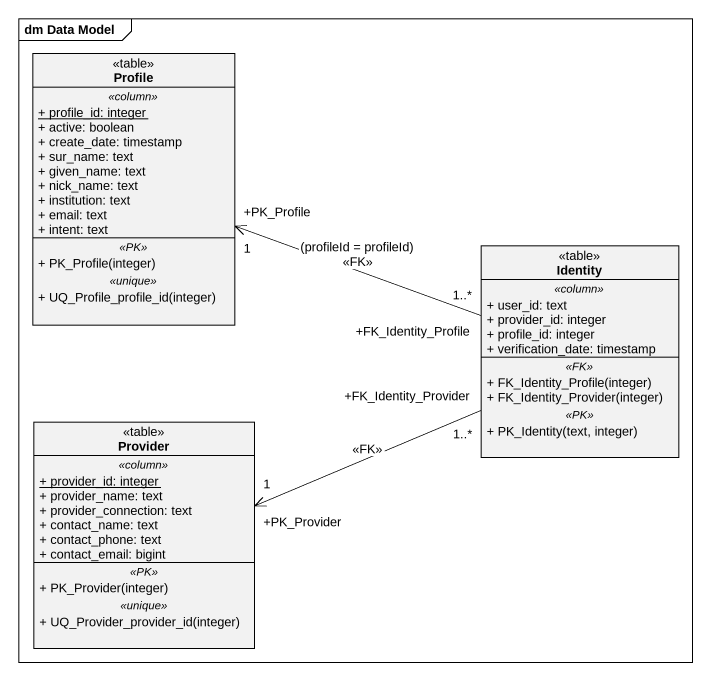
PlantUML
@startuml
mainframe dm Data Model
hide circle
hide empty members
skinparam classAttributeIconSize 0
class Profile <<table>> {
  .. <<column>> ..
  {static} + profile_id: integer
  + active: boolean
  + create_date: timestamp
  + sur_name: text
  + given_name: text
  + nick_name: text
  + institution: text
  + email: text
  + intent: text
  .. <<PK>> ..
  + PK_Profile(integer)
  .. <<unique>> ..
  + UQ_Profile_profile_id(integer)
}
class Identity <<table>> {
  .. <<column>> ..
  + user_id: text
  + provider_id: integer
  + profile_id: integer
  + verification_date: timestamp
  .. <<FK>> ..
  + FK_Identity_Profile(integer)
  + FK_Identity_Provider(integer)
  .. <<PK>> ..
  + PK_Identity(text, integer)
}
class Provider <<table>> {
  .. <<column>> ..
  {static} + provider_id: integer
  + provider_name: text
  + provider_connection: text
  + contact_name: text
  + contact_phone: text
  + contact_email: bigint
  .. <<PK>> ..
  + PK_Provider(integer)
  .. <<unique>> ..
  + UQ_Provider_provider_id(integer)
}
Identity "+FK_Identity_Profile\n1..*" -left-> "+PK_Profile\n1" Profile : (profileId = profileId)\n<<FK>>
Identity "+FK_Identity_Provider\n1..*" -left-> "+PK_Provider\n1" Provider : <<FK>>
@enduml
